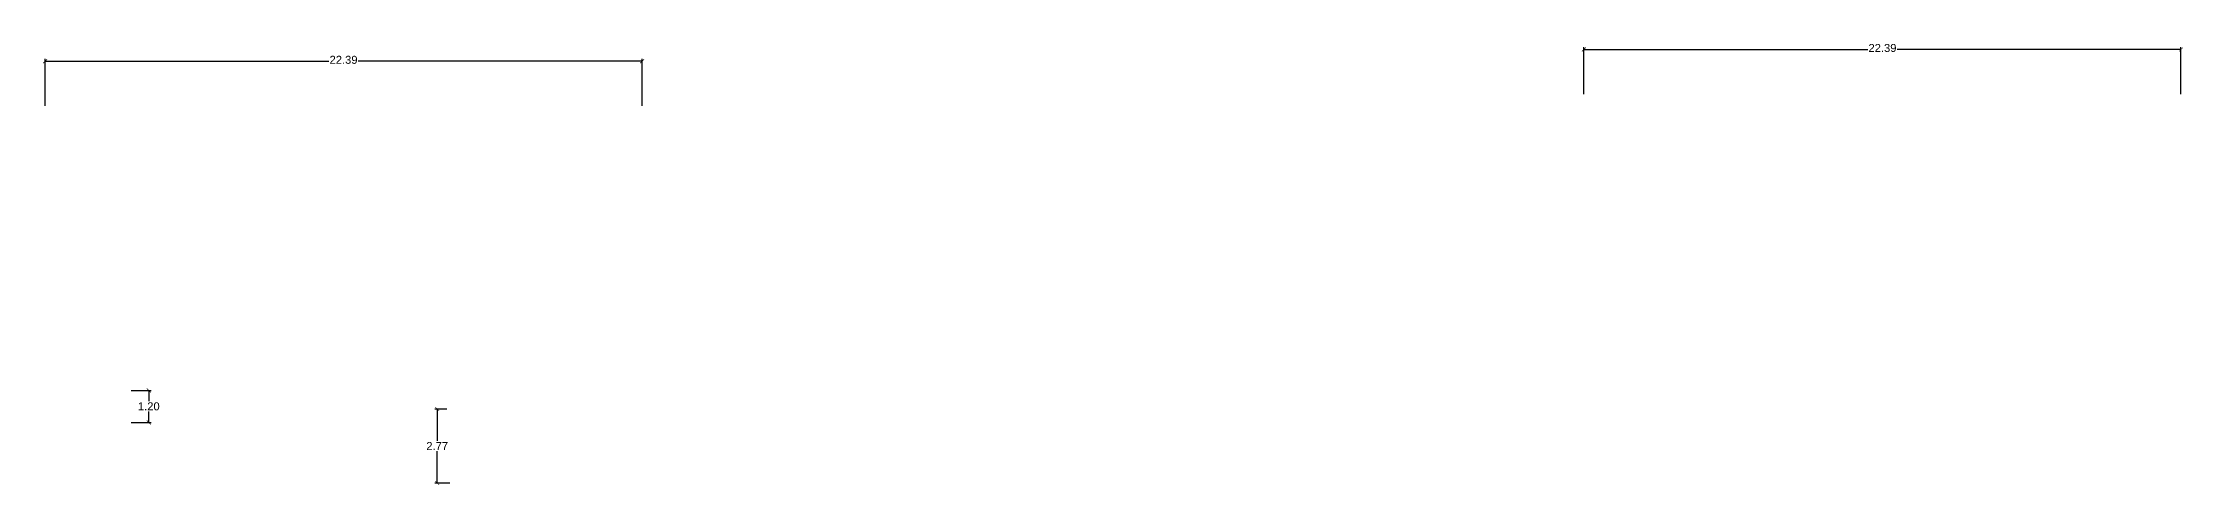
# Model space of a CAD drawing. Header units: millimetres. Extents: x -184 to 3387, y -15 to 1316.
# Drawn here: x 2.9 to 83.2, y -14.7 to 1.9 of the extents above; entities that cross this region are included whole.
import ezdxf

# ---------------------------------------------------------------- set-up
doc = ezdxf.new("R2010")
doc.units = ezdxf.units.MM
doc.layers.add('XR PB$0$A-COTA INTERNA', color=7, linetype='Continuous')
doc.styles.add('XR PB$0$Standard', font='arial.ttf')
doc.dimstyles.new('XR PB$0$PAÑOS50', dxfattribs={"dimscale": 0.5, "dimtxt": 0.6, "dimasz": 0.3, "dimexe": 0.18, "dimexo": 0.1, "dimgap": 0.09, "dimtad": 0, "dimtih": 1, "dimtoh": 1, "dimzin": 0, "dimdsep": 46, "dimtxsty": 'XR PB$0$Standard', "dimblk": 'XR PB$0$_ArchTick', "dimcen": 0.09, "dimclrd": 8, "dimclre": 8, "dimclrt": 2, "dimadec": 0, "dimazin": 0, "dimtfac": 1, "dimtix": 1, "dimtmove": 2, "dimatfit": 3, "dimldrblk": 'XR PB$0$_ArchTick', "dimfxl": 0.18, "dimtvp": 0.18, "dimtolj": 1, "dimtzin": 0, "dimarcsym": 0})

# ---------------------------------------------------------------- blocks, each defined once
blk = doc.blocks.new('XR PB$0$_ArchTick')
at = {"color": 0, "linetype": 'ByBlock', "const_width": 0.15}
blk.add_lwpolyline([(-0.5, -0.5), (0.5, 0.5)], dxfattribs=at)
blk = doc.blocks.new('*D83')
at = {"layer": 'Defpoints', "color": 0, "transparency": 16777216}
for p in [(18.116, -11.815), (17.705, -14.59), (18.225, -14.59)]:
    blk.add_point(p, dxfattribs=at)
at = {"layer": 'XR PB$0$A-COTA INTERNA', "color": 8, "lineweight": -2, "transparency": 16777216}
for p, q in [((18.066, -11.815), (17.615, -11.815)), ((17.705, -11.815), (17.705, -13.007)), ((17.705, -14.59), (17.705, -13.398)), ((18.175, -14.59), (17.615, -14.59))]:
    blk.add_line(p, q, dxfattribs=at)
at = {"layer": 'XR PB$0$A-COTA INTERNA', "color": 8, "lineweight": -2, "transparency": 16777216, "xscale": 0.15, "yscale": 0.15, "zscale": 0.15}
for p, rotation in [((17.705, -11.815), 90), ((17.705, -14.59), 270)]:
    blk.add_blockref('XR PB$0$_ArchTick', p, dxfattribs=dict(at, rotation=rotation))
at = {"layer": 'XR PB$0$A-COTA INTERNA', "color": 2, "transparency": 16777216, "insert": (17.705, -13.203), "char_height": 0.3, "attachment_point": 5, "style": 'XR PB$0$Standard'}
blk.add_mtext('\\A1;2.77', dxfattribs=at)
blk = doc.blocks.new('*D85')
at = {"layer": 'Defpoints', "color": 0, "transparency": 16777216}
for p in [(6.177, -11.115), (6.891, -11.115), (6.177, -12.315)]:
    blk.add_point(p, dxfattribs=at)
at = {"layer": 'XR PB$0$A-COTA INTERNA', "color": 8, "lineweight": -2, "transparency": 16777216}
for p, q in [((6.227, -11.115), (6.981, -11.115)), ((6.891, -11.115), (6.891, -11.517)), ((6.891, -12.315), (6.891, -11.913)), ((6.227, -12.315), (6.981, -12.315))]:
    blk.add_line(p, q, dxfattribs=at)
at = {"layer": 'XR PB$0$A-COTA INTERNA', "color": 8, "lineweight": -2, "transparency": 16777216, "xscale": 0.15, "yscale": 0.15, "zscale": 0.15}
for p, rotation in [((6.891, -11.115), 90), ((6.891, -12.315), 270)]:
    blk.add_blockref('XR PB$0$_ArchTick', p, dxfattribs=dict(at, rotation=rotation))
at = {"layer": 'XR PB$0$A-COTA INTERNA', "color": 2, "transparency": 16777216, "insert": (6.891, -11.715), "char_height": 0.3, "attachment_point": 5, "style": 'XR PB$0$Standard'}
blk.add_mtext('\\A1;1.20', dxfattribs=at)
blk = doc.blocks.new('*D84')
at = {"layer": 'Defpoints', "color": 0, "transparency": 16777216}
for p in [(25.387, 1.231), (3, -0.493), (25.387, -0.493)]:
    blk.add_point(p, dxfattribs=at)
at = {"layer": 'XR PB$0$A-COTA INTERNA', "color": 8, "lineweight": -2, "transparency": 16777216}
for p, q in [((3, -0.443), (3, 1.321)), ((3, 1.231), (13.639, 1.231)), ((25.387, 1.231), (14.747, 1.231)), ((25.387, -0.443), (25.387, 1.321))]:
    blk.add_line(p, q, dxfattribs=at)
at = {"layer": 'XR PB$0$A-COTA INTERNA', "color": 8, "lineweight": -2, "transparency": 16777216, "xscale": 0.15, "yscale": 0.15, "zscale": 0.15, "rotation": 180}
blk.add_blockref('XR PB$0$_ArchTick', (3, 1.231), dxfattribs=at)
at = {"layer": 'XR PB$0$A-COTA INTERNA', "color": 8, "lineweight": -2, "transparency": 16777216, "xscale": 0.15, "yscale": 0.15, "zscale": 0.15}
blk.add_blockref('XR PB$0$_ArchTick', (25.387, 1.231), dxfattribs=at)
at = {"layer": 'XR PB$0$A-COTA INTERNA', "color": 2, "transparency": 16777216, "insert": (14.193, 1.286), "char_height": 0.3, "attachment_point": 5, "style": 'XR PB$0$Standard'}
blk.add_mtext('\\A1;22.39', dxfattribs=at)
blk = doc.blocks.new('*D86')
at = {"layer": 'Defpoints', "color": 0, "transparency": 16777216}
for p in [(83.089, 1.675), (60.702, -0.049), (83.089, -0.049)]:
    blk.add_point(p, dxfattribs=at)
at = {"layer": 'XR PB$0$A-COTA INTERNA', "color": 8, "lineweight": -2, "transparency": 16777216}
for p, q in [((60.702, 0.001), (60.702, 1.765)), ((60.702, 1.675), (71.342, 1.675)), ((83.089, 1.675), (72.45, 1.675)), ((83.089, 0.001), (83.089, 1.765))]:
    blk.add_line(p, q, dxfattribs=at)
at = {"layer": 'XR PB$0$A-COTA INTERNA', "color": 8, "lineweight": -2, "transparency": 16777216, "xscale": 0.15, "yscale": 0.15, "zscale": 0.15, "rotation": 180}
blk.add_blockref('XR PB$0$_ArchTick', (60.702, 1.675), dxfattribs=at)
at = {"layer": 'XR PB$0$A-COTA INTERNA', "color": 8, "lineweight": -2, "transparency": 16777216, "xscale": 0.15, "yscale": 0.15, "zscale": 0.15}
blk.add_blockref('XR PB$0$_ArchTick', (83.089, 1.675), dxfattribs=at)
at = {"layer": 'XR PB$0$A-COTA INTERNA', "color": 2, "transparency": 16777216, "insert": (71.896, 1.73), "char_height": 0.3, "attachment_point": 5, "style": 'XR PB$0$Standard'}
blk.add_mtext('\\A1;22.39', dxfattribs=at)

msp = doc.modelspace()

# ---------------------------------------------------------------- dimensions: what is measured, and where the dimension line sits
at = {"layer": 'XR PB$0$A-COTA INTERNA'}
for base, p1, p2, picture, middle in [((83.08906, 1.67473), (60.70244, -0.04908), (83.08906, -0.04908), '*D86', (71.89575, 1.72991)), ((25.38662, 1.23084), (3, -0.49297), (25.38662, -0.49297), '*D84', (14.19331, 1.28602))]:
    dim = msp.add_linear_dim(base=base, p1=p1, p2=p2, dimstyle='XR PB$0$PAÑOS50', override={"dimfxl": 0.09}, dxfattribs=at)
    dim.commit()
    dim.dimension.update_dxf_attribs({"geometry": picture, "text_midpoint": middle})
for base, p1, p2, picture, middle in [((6.89123, -11.11523), (6.17662, -12.31523), (6.17662, -11.11523), '*D85', (6.89123, -11.71523)), ((17.705, -14.58997), (18.11561, -11.81523), (18.2252, -14.58997), '*D83', (17.705, -13.2026))]:
    dim = msp.add_linear_dim(base=base, p1=p1, p2=p2, angle=270, dimstyle='XR PB$0$PAÑOS50', dxfattribs=at)
    dim.commit()
    dim.dimension.update_dxf_attribs({"geometry": picture, "text_midpoint": middle})

doc.saveas('drawing.dxf')
